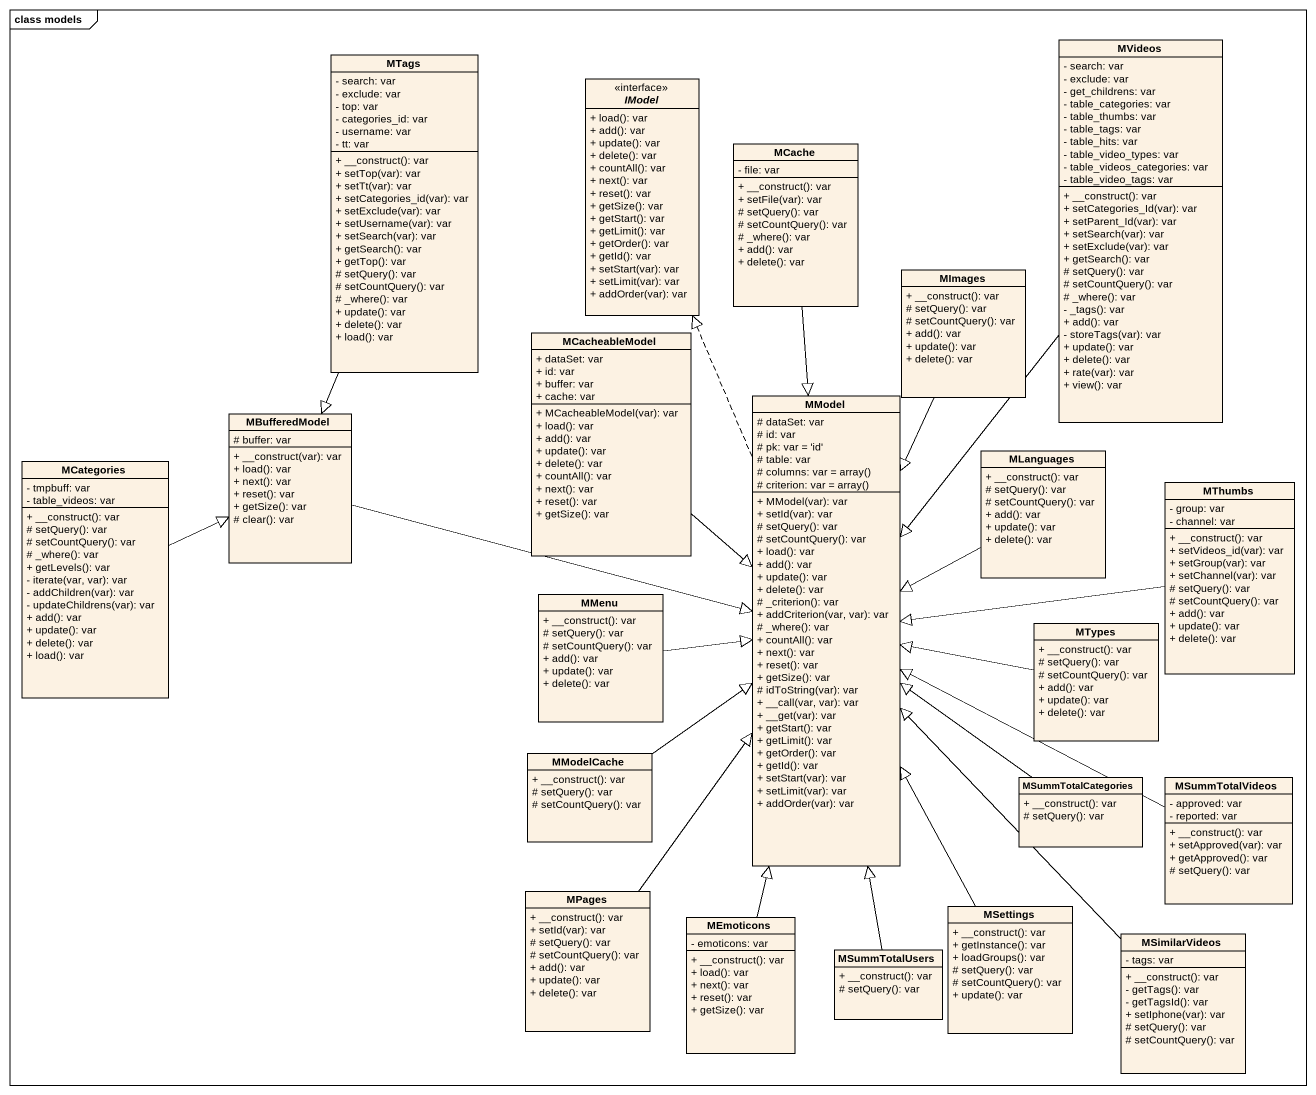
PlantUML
@startuml
mainframe class models
hide circle
hide empty members
skinparam classAttributeIconSize 0
class MVideos {
  - search: var
  - exclude: var
  - get_childrens: var
  - table_categories: var
  - table_thumbs: var
  - table_tags: var
  - table_hits: var
  - table_video_types: var
  - table_videos_categories: var
  - table_video_tags: var
  + __construct(): var
  + setCategories_Id(var): var
  + setParent_Id(var): var
  + setSearch(var): var
  + setExclude(var): var
  + getSearch(): var
  # setQuery(): var
  # setCountQuery(): var
  # _where(): var
  - _tags(): var
  + add(): var
  - storeTags(var): var
  + update(): var
  + delete(): var
  + rate(var): var
  + view(): var
}
class MTags {
  - search: var
  - exclude: var
  - top: var
  - categories_id: var
  - username: var
  - tt: var
  + __construct(): var
  + setTop(var): var
  + setTt(var): var
  + setCategories_id(var): var
  + setExclude(var): var
  + setUsername(var): var
  + setSearch(var): var
  + getSearch(): var
  + getTop(): var
  # setQuery(): var
  # setCountQuery(): var
  # _where(): var
  + update(): var
  + delete(): var
  + load(): var
}
interface IModel <<interface>> {
  + load(): var
  + add(): var
  + update(): var
  + delete(): var
  + countAll(): var
  + next(): var
  + reset(): var
  + getSize(): var
  + getStart(): var
  + getLimit(): var
  + getOrder(): var
  + getId(): var
  + setStart(var): var
  + setLimit(var): var
  + addOrder(var): var
}
class MCache {
  - file: var
  + __construct(): var
  + setFile(var): var
  # setQuery(): var
  # setCountQuery(): var
  # _where(): var
  + add(): var
  + delete(): var
}
class MImages {
  + __construct(): var
  # setQuery(): var
  # setCountQuery(): var
  + add(): var
  + update(): var
  + delete(): var
}
class MCacheableModel {
  + dataSet: var
  + id: var
  + buffer: var
  + cache: var
  + MCacheableModel(var): var
  + load(): var
  + add(): var
  + update(): var
  + delete(): var
  + countAll(): var
  + next(): var
  + reset(): var
  + getSize(): var
}
class MModel {
  # dataSet: var
  # id: var
  # pk: var = 'id'
  # table: var
  {field} # columns: var = array()
  {field} # criterion: var = array()
  + MModel(var): var
  + setId(var): var
  # setQuery(): var
  # setCountQuery(): var
  + load(): var
  + add(): var
  + update(): var
  + delete(): var
  # _criterion(): var
  + addCriterion(var, var): var
  # _where(): var
  + countAll(): var
  + next(): var
  + reset(): var
  + getSize(): var
  # idToString(var): var
  + __call(var, var): var
  + __get(var): var
  + getStart(): var
  + getLimit(): var
  + getOrder(): var
  + getId(): var
  + setStart(var): var
  + setLimit(var): var
  + addOrder(var): var
}
class MBufferedModel {
  # buffer: var
  + __construct(var): var
  + load(): var
  + next(): var
  + reset(): var
  + getSize(): var
  # clear(): var
}
class MLanguages {
  + __construct(): var
  # setQuery(): var
  # setCountQuery(): var
  + add(): var
  + update(): var
  + delete(): var
}
class MCategories {
  - tmpbuff: var
  - table_videos: var
  + __construct(): var
  # setQuery(): var
  # setCountQuery(): var
  # _where(): var
  + getLevels(): var
  - iterate(var, var): var
  - addChildren(var): var
  - updateChildrens(var): var
  + add(): var
  + update(): var
  + delete(): var
  + load(): var
}
class MThumbs {
  - group: var
  - channel: var
  + __construct(): var
  + setVideos_id(var): var
  + setGroup(var): var
  + setChannel(var): var
  # setQuery(): var
  # setCountQuery(): var
  + add(): var
  + update(): var
  + delete(): var
}
class MMenu {
  + __construct(): var
  # setQuery(): var
  # setCountQuery(): var
  + add(): var
  + update(): var
  + delete(): var
}
class MTypes {
  + __construct(): var
  # setQuery(): var
  # setCountQuery(): var
  + add(): var
  + update(): var
  + delete(): var
}
class MModelCache {
  + __construct(): var
  # setQuery(): var
  # setCountQuery(): var
}
class MSummTotalCategories {
  + __construct(): var
  # setQuery(): var
}
class MSummTotalVideos {
  - approved: var
  - reported: var
  + __construct(): var
  + setApproved(var): var
  + getApproved(): var
  # setQuery(): var
}
class MPages {
  + __construct(): var
  + setId(var): var
  # setQuery(): var
  # setCountQuery(): var
  + add(): var
  + update(): var
  + delete(): var
}
class MEmoticons {
  - emoticons: var
  + __construct(): var
  + load(): var
  + next(): var
  + reset(): var
  + getSize(): var
}
class MSettings {
  + __construct(): var
  + getInstance(): var
  + loadGroups(): var
  # setQuery(): var
  # setCountQuery(): var
  + update(): var
}
class MSimilarVideos {
  - tags: var
  + __construct(): var
  - getTags(): var
  - getTagsId(): var
  + setIphone(var): var
  # setQuery(): var
  # setCountQuery(): var
}
class MSummTotalUsers {
  + __construct(): var
  # setQuery(): var
}
MVideos --|> MModel
MTags --|> MBufferedModel
MCache --|> MModel
MImages --|> MModel
MCacheableModel --|> MModel
MModel .up.|> IModel
MBufferedModel -right-|> MModel
MLanguages -left-|> MModel
MCategories -right-|> MBufferedModel
MThumbs -left-|> MModel
MMenu -right-|> MModel
MTypes -left-|> MModel
MModelCache -up-|> MModel
MSummTotalCategories -up-|> MModel
MSummTotalVideos -left-|> MModel
MPages -up-|> MModel
MEmoticons -up-|> MModel
MSettings -up-|> MModel
MSimilarVideos -up-|> MModel
MSummTotalUsers -up-|> MModel
@enduml
